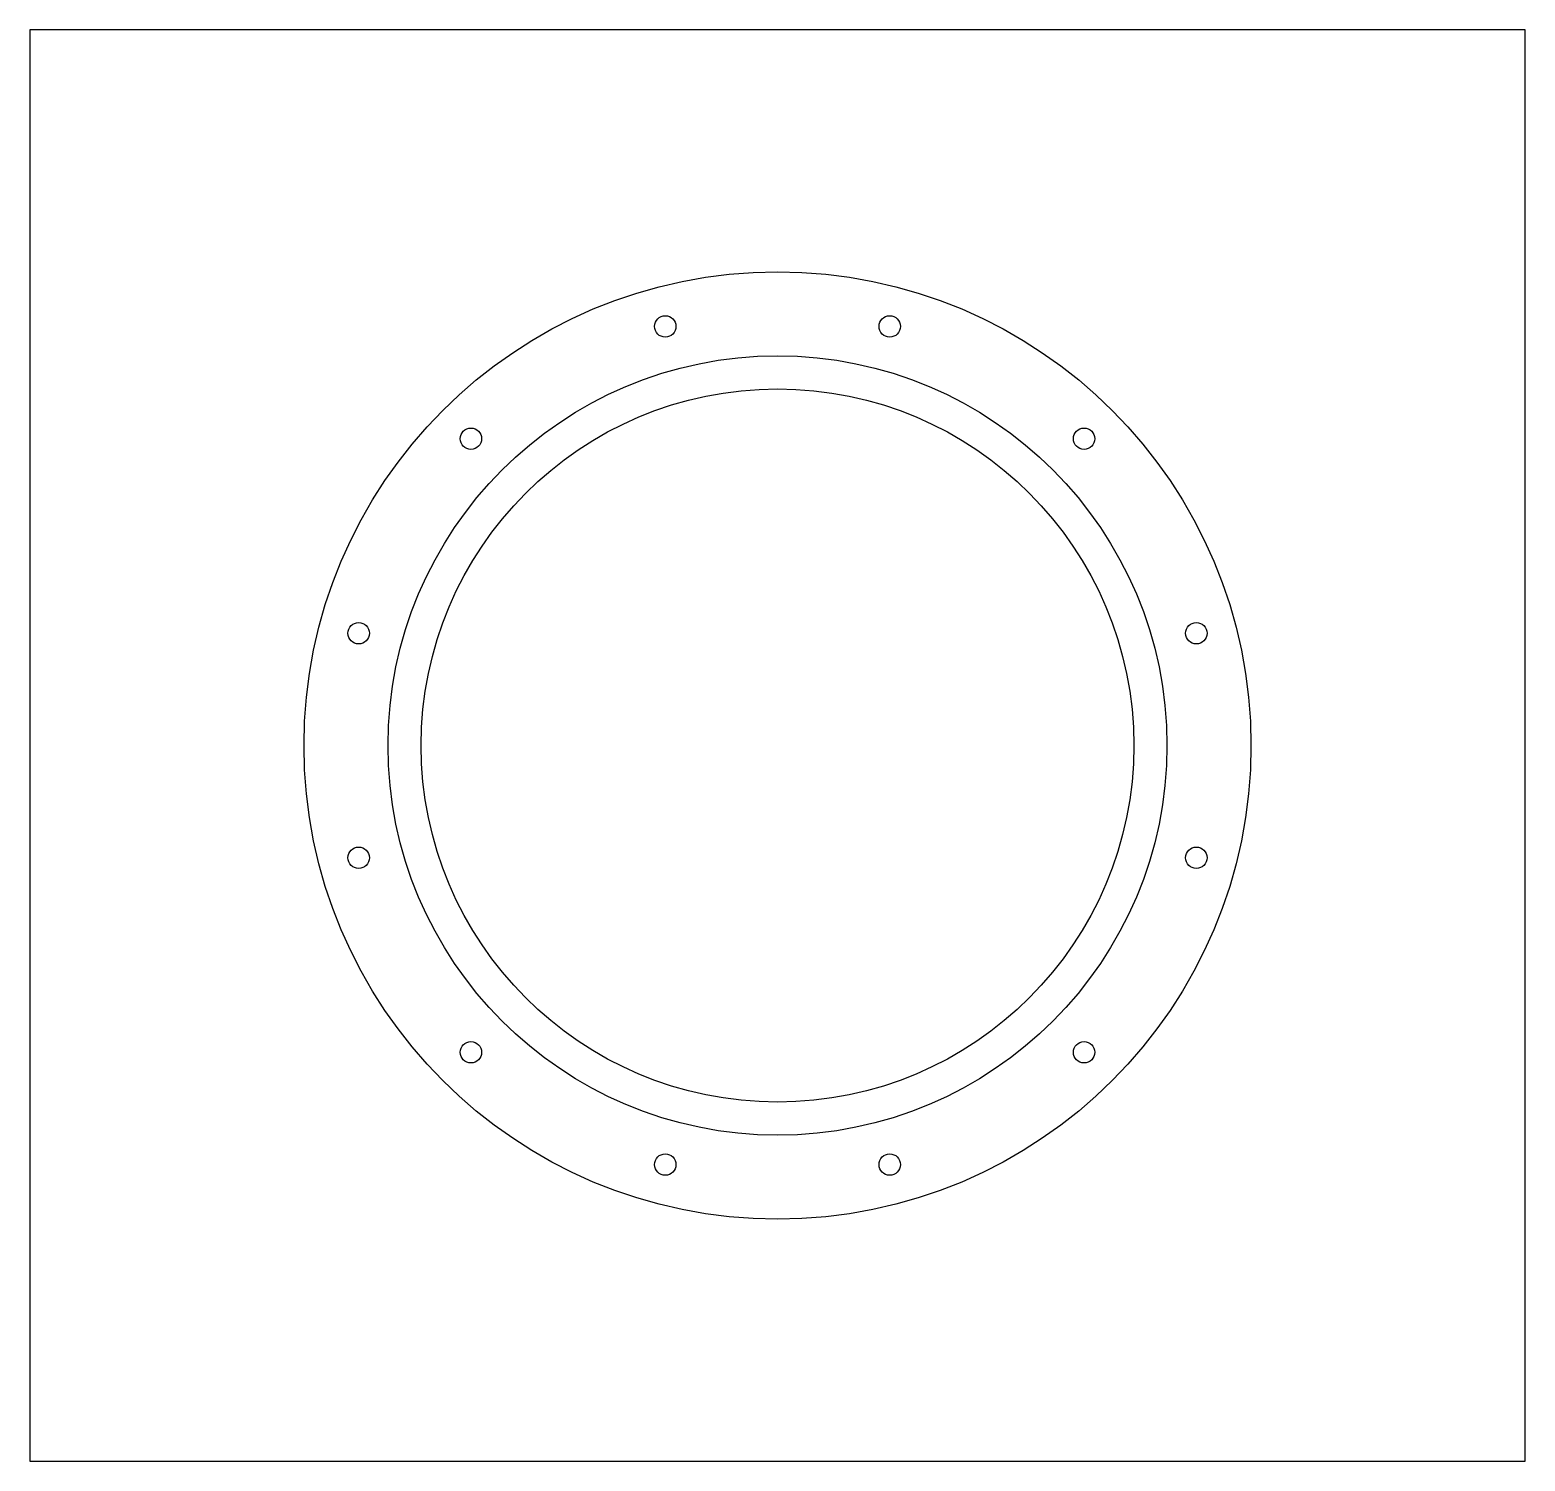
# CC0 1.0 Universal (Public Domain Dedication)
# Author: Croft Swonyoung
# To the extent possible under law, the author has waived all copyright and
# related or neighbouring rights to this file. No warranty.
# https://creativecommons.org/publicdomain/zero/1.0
# Model space of a CAD drawing. Extents: x 0 to 300, y 0 to 287.
import ezdxf

# ---------------------------------------------------------------- set-up
doc = ezdxf.new("R2010")
doc.units = 0
for name, color, linetype in [('CUT', 5, 'CONTINUOUS'), ('DRILL', 2, 'CONTINUOUS'), ('GROOVE', 1, 'CONTINUOUS'), ('POCKET', 3, 'CONTINUOUS'), ('SHEET', 8, 'CONTINUOUS')]:
    doc.layers.add(name, color=color, linetype=linetype)

msp = doc.modelspace()

# ---------------------------------------------------------------- linework, layer by layer
at = {"layer": 'CUT'}
msp.add_circle((150, 143.5), 95, dxfattribs=at)
at = {"layer": 'DRILL'}
for centre in [(127.4827, 227.5355), (172.5173, 227.5355), (88.4817, 205.0183), (211.5183, 205.0183), (65.9645, 166.0173), (234.0355, 166.0173), (65.9645, 120.9827), (234.0355, 120.9827), (88.4817, 81.9817), (211.5183, 81.9817), (127.4827, 59.4645), (172.5173, 59.4645)]:
    msp.add_circle(centre, 2.15, dxfattribs=at)
at = {"layer": 'GROOVE'}
msp.add_circle((150, 143.5), 71.5, dxfattribs=at)
at = {"layer": 'POCKET'}
msp.add_circle((150, 143.5), 78.15, dxfattribs=at)
at = {"layer": 'SHEET'}
for p, q in [((300, 287), (0, 287)), ((0, 287), (0, 0)), ((300, 0), (300, 287)), ((0, 0), (300, 0))]:
    msp.add_line(p, q, dxfattribs=at)

doc.saveas('drawing.dxf')
